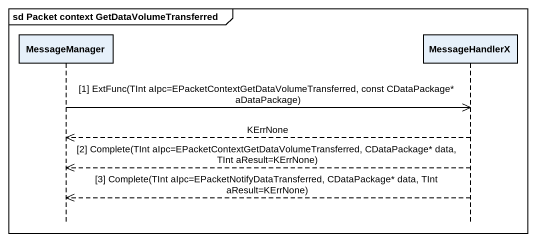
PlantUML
@startuml
mainframe sd Packet context GetDataVolumeTransferred
hide footbox
participant MessageManager
participant MessageHandlerX

MessageManager ->> MessageHandlerX : [1] ExtFunc(TInt aIpc=EPacketContextGetDataVolumeTransferred, const CDataPackage* aDataPackage)
MessageHandlerX -->> MessageManager : KErrNone
MessageHandlerX -->> MessageManager : [2] Complete(TInt aIpc=EPacketContextGetDataVolumeTransferred, CDataPackage* data, TInt aResult=KErrNone)
MessageHandlerX -->> MessageManager : [3] Complete(TInt aIpc=EPacketNotifyDataTransferred, CDataPackage* data, TInt aResult=KErrNone)
@enduml
